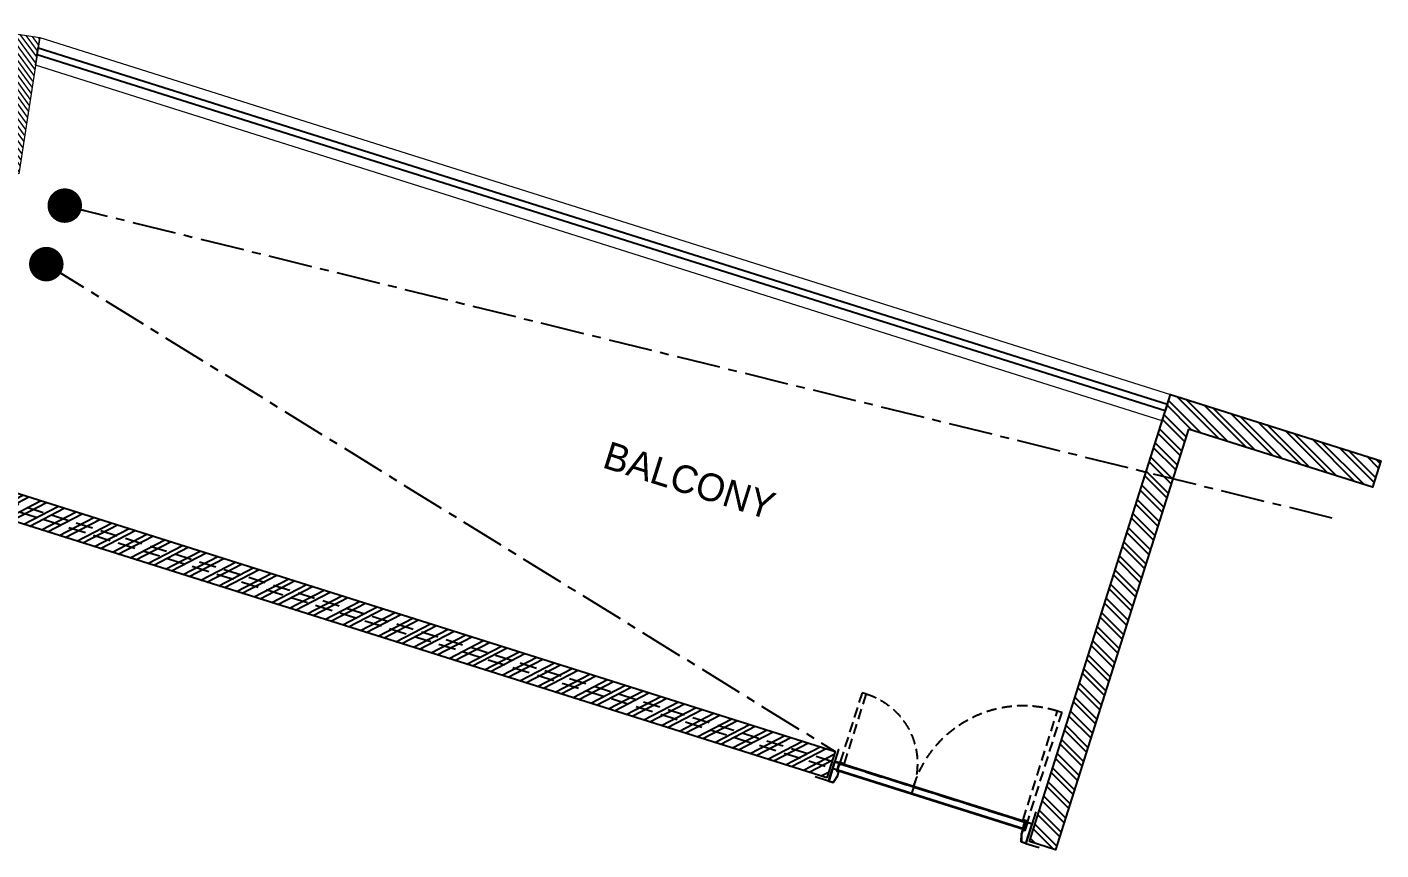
# Model space of a CAD drawing. Header units: millimetres. Extents: x 2335845 to 2509607, y 289014 to 361737.
# Drawn here: x 2419438 to 2429254, y 332660 to 338626 of the extents above; entities that cross this region are included whole.
import ezdxf

# ---------------------------------------------------------------- set-up
doc = ezdxf.new("R2010")
doc.units = ezdxf.units.MM
for name, pattern in [('( Hidden )', [0.375, 0.25, -0.125]), ('CENTER', [50.800000000000004, 31.75, -6.349999999999999, 6.349999999999999, -6.349999999999999]), ('HIDDEN', [0.375, 0.25, -0.125])]:
    doc.linetypes.add(name, pattern=pattern)
for name, color, linetype in [('A-PLAN -GLASS FRAME', 4, 'Continuous'), ('A-PLAN-DOOR', 7, 'Continuous'), ('A-PLAN-RAILING', 2, 'Continuous'), ('A-PLAN-SLOPE', 250, 'Continuous'), ('A-PLAN-TEXT', 4, 'Continuous'), ('A-PLAN-WALL', 6, 'Continuous'), ('A-PLAN-WALL HATCH', 8, 'Continuous')]:
    doc.layers.add(name, color=color, linetype=linetype)
for name, color, linetype, lineweight in [('A-PLAN-COLUMN', 3, 'Continuous', 0), ('A-PLAN-RCC-HATCH', 8, 'Continuous', 13), ('A-PLAN-THIN', 251, 'Continuous', 15)]:
    doc.layers.add(name, color=color, linetype=linetype, lineweight=lineweight)
doc.styles.add('ARIAL', font='arial.ttf')
doc.styles.get("Standard").update_dxf_attribs({"font": 'arial.ttf'})
doc.dimstyles.new('DIM40', dxfattribs={"dimtxt": 80, "dimasz": 20, "dimexe": 30, "dimexo": 25, "dimgap": 20, "dimtad": 1, "dimdec": 0, "dimzin": 0, "dimdsep": 46, "dimtxsty": 'Standard', "dimblk1": 'DOT', "dimblk2": 'DOT', "dimsah": 1, "dimcen": 0.09, "dimclrd": 1, "dimclre": 1, "dimclrt": 2, "dimadec": 0, "dimazin": 0, "dimtfac": 1, "dimtdec": 0, "dimtofl": 0, "dimtmove": 0, "dimatfit": 0, "dimldrblk": 'DOT', "dimfxl": 1, "dimtolj": 1, "dimtzin": 0, "dimarcsym": 0})

# ---------------------------------------------------------------- blocks, each defined once
blk = doc.blocks.new('Columns')
at = {"layer": 'A-PLAN-RCC-HATCH'}
h = blk.add_hatch(dxfattribs=at)
h.set_pattern_fill('ANSI31', color=256, scale=250, angle=-8.757088364219028, style=0)
h.set_pattern_definition([(126.2429116357225, (-481881.3329323197, -506008.8617272693), (25.20367975448447, 18.47530857207505), [])])
h.paths.add_polyline_path([(43172.53533234168, 12396.41913356225), (42678.36399088241, 12472.54196379334), (42830.6096513439, 13460.8846467078), (43324.78099280223, 13384.76181647694)])
at = {"layer": 'A-PLAN-COLUMN', "elevation": 6.128159e-10}
blk.add_lwpolyline([(43172.53533234168, 12396.41913356225), (42678.36399088241, 12472.54196379334), (42830.6096513439, 13460.8846467078), (43324.78099280223, 13384.76181647694)], close=True, dxfattribs=at)
blk = doc.blocks.new('A$C3F28102C')
at = {"layer": 'A-PLAN-DOOR'}
h = blk.add_hatch(dxfattribs=at)
h.set_pattern_fill('ANSI31', color=256, style=0)
h.set_pattern_definition([(315, (-1529.32827185787, 1000.113489037183), (-0.4419417382415923, -0.4419417382415923), [])])
h.paths.add_polyline_path([(1.308630814251955, -14.93702832111739), (0, -14.93702832111739), (0, 0), (1.308630814251955, 0)])
h.paths.add_polyline_path([(1.308630814251955, 0.2026889373883023), (1.308630814251955, 0), (0, 0), (0, 1.053679621880289, 0.1157286097553703)])
h.paths.add_polyline_path([(4.936053944431478, -14.93702832111739), (3.627423130179522, -14.93702832111739), (3.627423130179522, 1.45519e-11), (4.936053944431478, 1.45519e-11)])
h.paths.add_polyline_path([(4.936053944431478, 1.45519e-11), (3.627423130179522, 1.45519e-11), (3.627423130179522, 0.2026889373883023, 0.1157286097553703), (4.936053944431478, 1.053679621880289)])
at = {"layer": 'A-PLAN-DOOR', "color": 2}
for points in [[(1.308630814251955, 0.2026889373883023), (1.308630814251955, -14.93702832111739), (0, -14.93702832111739), (0, 1.053679621880289)], [(3.627423130179522, 0.2026889373883023), (3.627423130179522, -14.93702832111739), (4.936053944431478, -14.93702832111739), (4.936053944431478, 1.053679621880289)]]:
    blk.add_lwpolyline(points, dxfattribs=at)
for radius in [3.417261628533555, 2.417261628533555]:
    blk.add_circle((2.468026972201187, 3.417261628550475), radius, dxfattribs=at)
blk = doc.blocks.new('Door 1500 mm')
at = {"layer": 'A-PLAN-DOOR'}
for p, q in [((-749.00181488198, 144.7368421050487), (-749.00181488198, 149.7277676948579)), ((749.0018148820382, 144.7368421050487), (749.0018148820382, 149.7277676948579)), ((710.4444959679386, 59.89110707782675), (-710.4444959679677, 59.89110707782675)), ((-710.4444959679677, 59.89110707782675), (-710.4444959680258, -2.328306e-10)), ((710.4444959679386, 53.40290381107479), (-710.4444959680258, 53.40290381107479)), ((710.4444959679968, 6.488203266519121), (-710.444495968084, 6.488203267101198)), ((710.4444959680258, -2.328306e-10), (-710.4444959680258, 2.328306e-10)), ((-150, -1.164153e-10), (-150, 53.40290381107479)), ((710.4444959679386, 59.89110707782675), (710.4444959680258, -2.328306e-10))]:
    blk.add_line(p, q, dxfattribs=at)
for points in [[(-750, -90.2722323050257), (-750, -90.2722323050257), (-750, 149.7277676948579), (-851, 149.7277676948579)], [(750, -89.27223230502567), (749.9999999999707, 149.7277676948579), (851, 149.7277676948579)]]:
    blk.add_lwpolyline(points, dxfattribs=at)
for points in [[(-750, 7.985480943578295), (-749.0018148820382, 7.985480943578295), (-749.00181488198, 141.7422867511632), (-749.9999999999417, 141.7422867511632)], [(-747.5045372050662, 1.497277676709927), (-715.5626134299963, 1.497277676709927), (-715.5626134299963, 63.3847549908096), (-700.5898366605687, 63.38475499069317), (-700.5898366605687, 94.62707364954984), (-715.2089502156305, 148.230490018148), (-747.5045372050081, 148.2304900179151), (-747.5045372050081, 139.7459165151231), (-749.00181488198, 139.7459165151231), (-749.00181488198, 141.7422867511632), (-749.00181488198, 149.7277676948579), (-714.0653357531118, 149.7277676950907), (-699.0925589835388, 94.82758620672392), (-699.092558983597, 61.88747731375042), (-714.0653357531118, 61.88747731375042), (-714.0653357531118, -2.328306e-10), (-749.0018148820382, -2.328306e-10), (-749.0018148820382, 9.981851179501971), (-747.5045372050662, 9.981851179501971)], [(747.5045372050954, 1.497277676709927), (715.5626134300255, 1.497277676709927), (715.5626134300255, 63.38475499069317), (700.5898366605105, 63.38475499069317), (700.5898366605105, 94.62707364954984), (715.2089502155723, 148.2304900180315), (747.5045372050954, 148.2304900179151), (747.5045372050954, 139.7459165151231), (749.0018148820382, 139.7459165151231), (749.0018148820382, 141.7422867511632), (749.0018148820382, 149.7277676948579), (714.0653357531992, 149.7277676950907), (699.0925589835678, 94.82758620672392), (699.0925589835678, 61.88747731375042), (714.0653357530538, 61.88747731375042), (714.0653357530538, -2.328306e-10), (749.0018148820382, -2.328306e-10), (749.0018148820382, 9.981851179501971), (747.5045372050954, 9.981851179501971)], [(750, 7.985480943578295), (749.0018148820382, 7.985480943578295), (749.0018148820382, 141.7422867511632), (750.0000000000291, 141.7422867511632)]]:
    blk.add_lwpolyline(points, close=True, dxfattribs=at)
at = {"layer": 'A-PLAN-DOOR', "linetype": 'HIDDEN', "ltscale": 300}
for points in [[(-711.7507517717313, -6.987295825965703), (-678.810642878816, -6.987295825965703), (-678.810642878816, -534.8172566570573), (-711.7507517717604, -534.8172566570573)], [(711.7507517716731, -6.987295825965703), (678.8106428787578, -6.987295825965703), (678.8106428793398, -835.8273914135061), (711.7507517722551, -835.8273914135061)]]:
    blk.add_lwpolyline(points, close=True, dxfattribs=at)
for centre, radius, start, end in [((-678.8106428788743, -6.987295825965703), 528.8568032321253, 270, 0.7570181674091857), ((678.8106428787578, -6.987295825965703), 828.840095586648, 179.5169788418719, 269.9999999983326)]:
    blk.add_arc(centre, radius, start, end, dxfattribs=at)
at = {"layer": 'A-PLAN-DOOR', "extrusion": (0, 0, -1), "yscale": 0.9981851179673188, "zscale": -0.9981851179673188, "rotation": 180}
for p, xscale in [((714.065335753141, -2.328306e-10), 0.9981851179673188), ((-714.0653357530538, -2.328306e-10), -0.9981851179673188)]:
    blk.add_blockref('A$C3F28102C', p, dxfattribs=dict(at, xscale=xscale))
blk = doc.blocks.new('_DOT')
at = {"color": 0, "linetype": 'ByBlock'}
blk.add_line((-0.5, 0), (-1, 0), dxfattribs=at)
at = {"color": 0, "linetype": 'ByBlock', "const_width": 0.5}
blk.add_lwpolyline([(-0.25, 0, 1), (0.25, 0, 1)], format="xyb", close=True, dxfattribs=at)
blk = doc.blocks.new('Balcony')
at = {"layer": 'A-PLAN-WALL HATCH'}
h = blk.add_hatch(dxfattribs=at)
h.set_pattern_fill('ANSI32', color=256, scale=10, angle=-90.00000000000001, style=0)
h.set_pattern_definition([(315, (-239506.0326087507, -278921.9903333625), (67.35192090801867, 67.35192090801864), []), (315, (-239506.0326087507, -278966.8916333625), (67.35192090801867, 67.35192090801864), [])])
h.paths.add_polyline_path([(17093.88627920859, 39497.44855064282), (16130.87261827011, 36445.79249386874), (15940.14411472157, 36505.98084767739), (16963.34612946864, 39748.36540799984), (18489.17415785603, 39266.85857753054), (18428.98580404744, 39076.13007398217)])
h = blk.add_hatch(dxfattribs=at)
h.set_pattern_fill('ANSI32', color=256, scale=10, angle=-90.00000000000001, style=0)
h.set_pattern_definition([(207.4858232715645, (117464.7667072522, -433956.4735600682), (-43.96064920295824, 84.49866165599575), []), (207.4858232715645, (117451.2540305979, -433999.2933488501), (-43.96064920295824, 84.49866165599575), [])])
h.paths.add_polyline_path([(14471.53463739948, 36969.43117200455), (7758.94999759458, 39087.72713592456), (7789.758271504659, 39287.72713592456), (14531.72299120808, 37160.15967555292)])
at = {"layer": 'A-PLAN -GLASS FRAME', "linetype": '( Hidden )', "ltscale": 500}
blk.add_lwpolyline([(15891.19155856967, 36600.07466918684), (7770.503100310918, 39162.72713592456), (7778.205168788321, 39212.72713592451), (15906.23864702182, 36647.75679507398)], close=True, dxfattribs=at)
at = {"layer": 'A-PLAN-RAILING'}
blk.add_lwpolyline([(16925.7284083385, 39629.16009328212), (8745.880759358406, 42210.48147544707), (8753.58282783581, 42260.48147544701), (16940.77549679065, 39676.84221916919)], close=True, dxfattribs=at)
at = {"layer": 'A-PLAN-THIN'}
blk.add_lwpolyline([(16903.15777566005, 39557.63690445147), (8734.327656642068, 42135.48147544701), (8765.135930552147, 42335.48147544701), (16963.34612946864, 39748.36540799984)], close=True, dxfattribs=at)
at = {"layer": 'A-PLAN-WALL'}
blk.add_lwpolyline([(17093.88627920859, 39497.44855064282), (16130.87261827011, 36445.79249386874), (15940.14411472157, 36505.98084767739), (16963.34612946864, 39748.36540799984), (18489.17415785603, 39266.85857753054), (18428.98580404744, 39076.13007398217)], close=True, dxfattribs=at)
blk.add_lwpolyline([(14471.53463739948, 36969.43117200455), (7758.94999759458, 39087.72713592456), (7789.758271504659, 39287.72713592456), (14531.72299120808, 37160.15967555292), (14471.53463739948, 36969.43117200455)], dxfattribs=at)
at = {"layer": 'A-PLAN-DOOR', "extrusion": (0, 0, -1), "zscale": -1, "rotation": 197.5141767284396}
blk.add_blockref('Door 1500 mm', (-15244.87987996452, 36861.41992484633), dxfattribs=at)
at = {"layer": 'A-PLAN-SLOPE', "linetype": 'CENTER', "ltscale": 10}
for points in [[(8946.858344005886, 41117.17231990973, 0.0301739838820899), (18147.974769786, 38850.22567246808, 0.0301739838820899)], [(8812.956698623952, 40692.85667028127, 0.0301739838820899), (14531.72299120761, 37160.15967555245, 0.0301739838820899)]]:
    blk.add_leader(points, dimstyle='DIM40', override={"dimasz": 250, "dimclrd": 256}, dxfattribs=at)

msp = doc.modelspace()

# ---------------------------------------------------------------- block references
at = {"ltscale": 0.5}
msp.add_blockref('Balcony', (2410764.623088555, 296213.8970711775), dxfattribs=at)
at = {"layer": 'A-PLAN-COLUMN'}
msp.add_blockref('Columns', (2376204.978026251, 325164.6167301553), dxfattribs=at)

# ---------------------------------------------------------------- texts
at = {"layer": 'A-PLAN-TEXT', "insert": (2424293.443570451, 335426.1220651657), "char_height": 200, "width": 1327.084976206662, "attachment_point": 2, "rotation": 342.48582327156316, "style": 'ARIAL'}
msp.add_mtext('\\pxi0.00161,qj;{\\fCentury Gothic|b0|i0|c0|p34;BALCONY}', dxfattribs=at)

doc.saveas('drawing.dxf')
